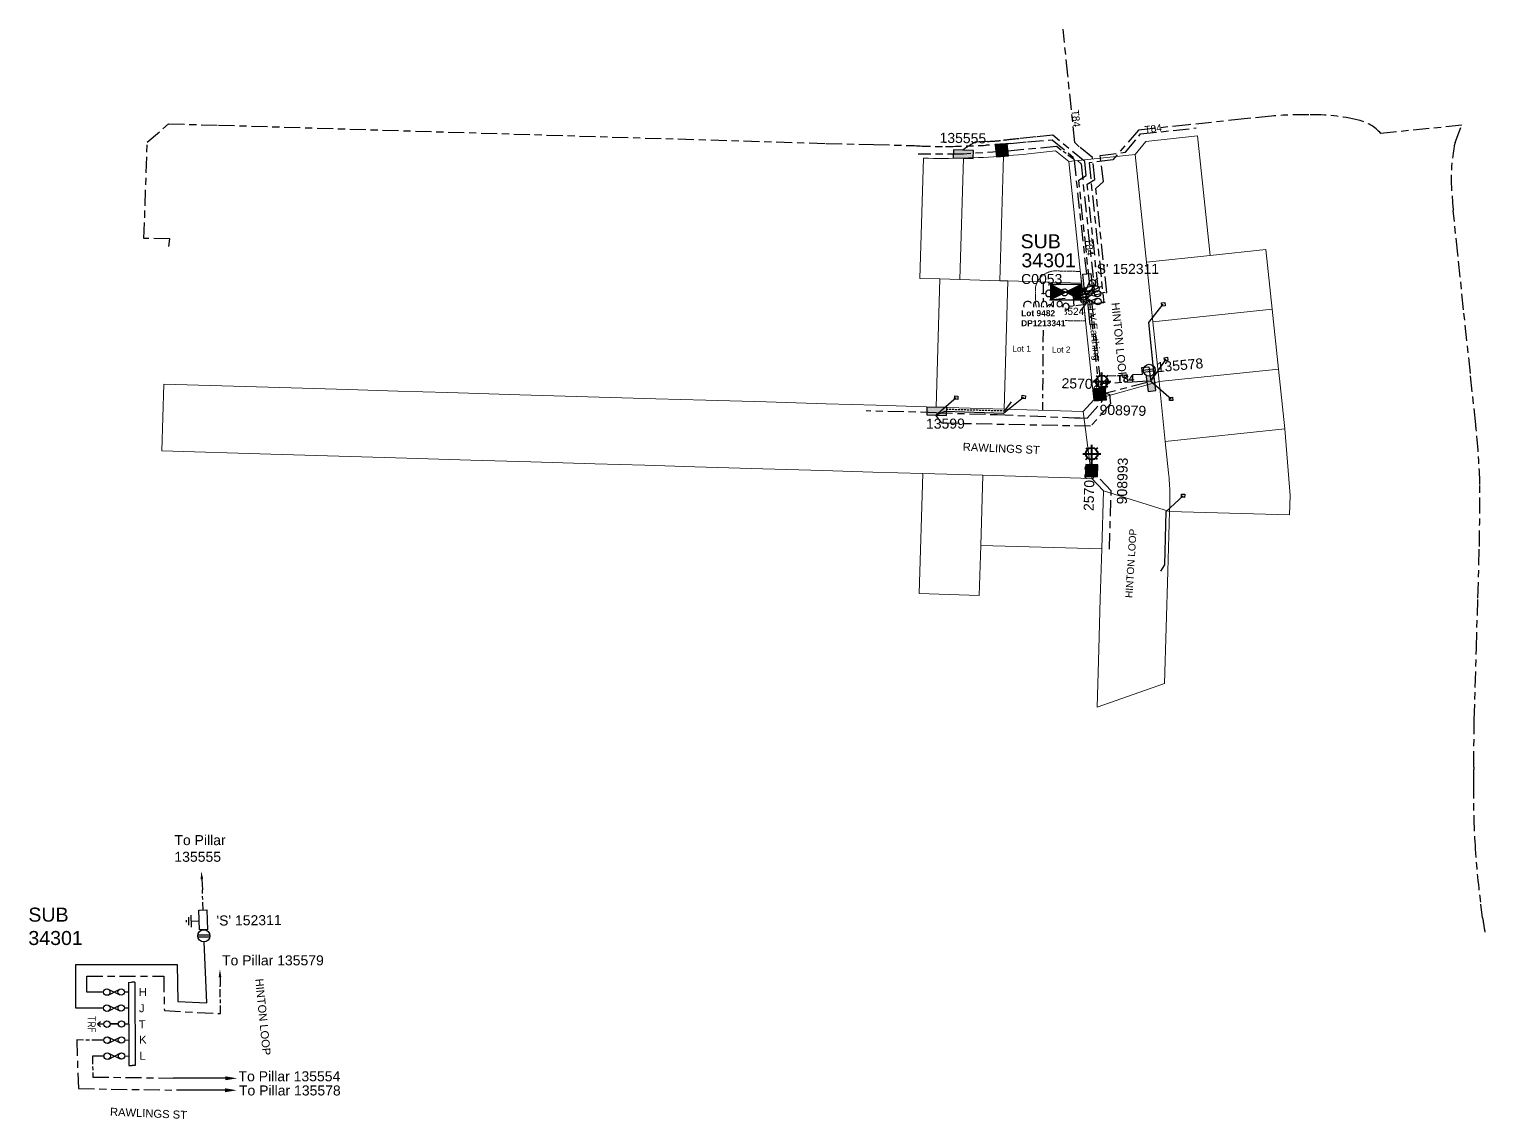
# Model space of a CAD drawing. Header units: metres. Extents: x 291987 to 292350, y 6235381 to 6235653.
import ezdxf
from ezdxf import colors
from ezdxf.entities.mleader import LeaderData, LeaderLine
from ezdxf.enums import TextEntityAlignment as Align
from ezdxf.math import Vec2, Vec3

# ---------------------------------------------------------------- set-up
doc = ezdxf.new("R2010")
doc.units = ezdxf.units.M
for name, pattern in [('Cable Exist OH', [1, 1, 0]), ('Cable Exist UG', [8.2, 4, -1.2, 1.8, -1.2]), ('CHAIN', [6, 3, -1, 1, -1]), ('DASHED', [0.75, 0.5, -0.25]), ('HIDDEN', [0.375, 0.25, -0.125]), ('HIDDEN2', [0.1875, 0.125, -0.0625])]:
    doc.linetypes.add(name, pattern=pattern)
doc.layers.get('0').update_dxf_attribs({"color": 6})
for name, color, linetype in [('_User_LV_Exist', 7, 'Continuous'), ('Equip_HV_EXT', 7, 'Continuous'), ('Equip_LV_EXT', 7, 'Continuous'), ('Equip_LV_NEW', 2, 'Continuous'), ('Equip_SP_SL_EXT', 7, 'Continuous'), ('Mains UG_EXT', 7, 'Continuous'), ('Mains_HV_EXT', 7, 'Continuous'), ('Mains_LV_EXT', 7, 'Continuous'), ('MAINS_LV_NEW_T84', 2, 'Continuous'), ('Mains_LV_SL_EXT', 7, 'Continuous'), ('Notes', 7, 'Continuous'), ('Services_SP_EXT', 7, 'Continuous'), ('Services_SP_NEW', 2, 'Continuous'), ('Sub_LV_EXT', 7, 'Continuous'), ('Sub_SP_EXT', 7, 'Continuous'), ('SupportsUG_SP_LV_EXT', 7, 'Continuous'), ('SupportsUG_SP_LV_NEW', 2, 'Continuous'), ('SupportsUG_SP_LV_SL_EXT', 7, 'Continuous')]:
    doc.layers.add(name, color=color, linetype=linetype)
for name, color, linetype, lineweight in [('Cadastre Land Parcels_SP_EXT', 9, 'Continuous', 5), ('Cadastre Other Property_SP_EXT', 9, 'HIDDEN', 5), ('Cadastre Roads_SP_EXT', 9, 'Continuous', 5)]:
    doc.layers.add(name, color=color, linetype=linetype, lineweight=lineweight)
doc.styles.add('COLUMN_LABEL', font='arial.ttf')
doc.styles.add('iecARIAL', font='arial.ttf', dxfattribs={"height": 2})
doc.styles.add('IESYMBOL1', font='isocp.shx')
doc.styles.add('POLE_LABEL', font='arial.ttf')
doc.styles.get("Standard").update_dxf_attribs({"font": 'arial.ttf'})
doc.styles.add('SWITCH_LABEL', font='arial.ttf', dxfattribs={"height": 2.5})
doc.linetypes.add('Cable E UG', pattern='A,6,-0.5,["E",Standard,S=1.7,R=0,X=0.5,Y=-1],-2.9', length=9.4)
doc.linetypes.add('Cable New UG', pattern='A,7,-0.25,["x",Standard,S=2,R=0,X=0.2,Y=-0.8],-2.1', length=9.35)

# ---------------------------------------------------------------- blocks, each defined once
blk = doc.blocks.new('SUB_PADMOUNT_EXT')
for points in [[(0, 0), (-3.84, 1.92), (-3.84, -1.92)], [(0, 0), (3.84, 1.92), (3.84, -1.92)]]:
    blk.add_hatch(color=256).paths.add_polyline_path(points)
for p, q in [((3.84, 1.92), (-3.84, -1.92)), ((-3.84, 1.92), (3.84, -1.92))]:
    blk.add_line(p, q)
blk.add_lwpolyline([(-3.84, -1.92), (3.84, -1.92), (3.84, 1.92), (-3.84, 1.92)], close=True)
for tag, height, flags, p in [('ASSET_NUM', 3.5, 8, (2, 2)), ('STREET_CODE', 0.2, 9, (1.5, 0)), ('CONSTRUCTED_VOLTAGE', 0.2, 9, (1.5, -0.2)), ('OPERATING_VOLTAGE', 0.2, 9, (1.5, -0.6)), ('ORIENTATION', 0.2, 9, (1.5, -0.8)), ('OWNED_BY', 0.2, 9, (1.5, -1)), ('OPERATED_BY', 0.2, 9, (1.5, -1.2)), ('SECONDARY_VOLTAGE', 0.2, 9, (1.5, -1.6)), ('STATE', 0.2, 9, (1.5, -1.8)), ('SUBSTATION_TYPE', 0.2, 9, (1.5, -2.2)), ('STREETNAME', 0.2, 9, (1.5, -3)), ('SUBURB', 0.2, 9, (1.5, -3.2)), ('Z', 0.2, 1, (1.5, -3.6)), ('NO_PHASES', 0.2, 9, (1.5, -0.4)), ('MAINTAINED_BY', 0.2, 9, (1.5, -1.4)), ('PARENT', 0.2, 9, (1.5, -2)), ('USAGE', 0.2, 9, (1.5, -2.4)), ('LEGEND', 0.2, 9, (1.5, -2.6)), ('LOCATION', 0.2, 9, (1.5, -2.8)), ('NOTES', 0.2, 9, (1.5, -3.4))]:
    blk.add_attdef(tag, text='', height=height, dxfattribs=dict(flags=flags)).set_placement(p, align=Align.MIDDLE_LEFT)
blk = doc.blocks.new('COLUMN_EXT')
blk.add_hatch(color=256).paths.add_polyline_path([(-1.49, 1.48), (-1.49, -1.49), (1.48, -1.49), (1.48, 1.48)])
blk.add_lwpolyline([(-1.49, -1.49), (1.48, -1.49), (1.48, 1.48), (-1.49, 1.48)], close=True)
for tag, height, style, flags, p in [('STRUCTURE_PLANT_NUMBER', 0.2, 'POLE_LABEL', 9, (1.81, 0.03)), ('ASSET_NUM', 2.5, 'COLUMN_LABEL', 8, (2, 2)), ('STREET_CODE', 0.2, 'COLUMN_LABEL', 9, (1.81, -0.2))]:
    blk.add_attdef(tag, text='', height=height, dxfattribs=dict(style=style, flags=flags)).set_placement(p, align=Align.MIDDLE_LEFT)
at = {"flags": 1}
blk.add_attdef('Z', (1.81, -2.35), '', height=0.2, dxfattribs=at)
at = {"flags": 9}
for tag, p in [('COLUMN_TYPE', (1.81, -0.4)), ('OWNED_BY', (1.81, -0.6)), ('STATE', (1.81, -0.8)), ('USAGE', (1.81, -1)), ('STREETNAME', (1.81, -1.6)), ('SUBURB', (1.81, -1.8)), ('LEGEND', (1.81, -1.2)), ('LOCATION', (1.81, -1.4)), ('NOTES', (1.81, -2))]:
    blk.add_attdef(tag, text='', height=0.2, dxfattribs=at).set_placement(p, align=Align.MIDDLE_LEFT)
blk = doc.blocks.new('PILLAR_EXT')
blk.add_hatch(color=256).paths.add_polyline_path([(-2.475, 0.99), (-2.475, -0.99), (2.475, -0.99), (2.475, 0.99)])
blk.add_lwpolyline([(-2.475, -0.99), (2.475, -0.99), (2.475, 0.99), (-2.475, 0.99)], close=True)
at = {"style": 'iecARIAL', "flags": 8}
blk.add_attdef('ASSET_NUM', (1.5, 3.5), '', height=2.5, dxfattribs=at)
for tag, p, flags in [('OWNED_BY', (0, -0.2), 9), ('STATE', (0, -0.4), 9), ('SUPPORT_TYPE', (0, -0.6), 9), ('STREETNAME', (0, -1.8), 9), ('SUBURB', (0, -2), 1), ('USAGE', (0, -0.8), 9), ('LEGEND', (0, -1), 9), ('LOCATION', (0, -1.2), 9), ('NOTES', (0, -1.4), 9), ('PARENT', (0, -1.6), 9)]:
    blk.add_attdef(tag, p, '', height=0.2, dxfattribs=dict(flags=flags))
blk = doc.blocks.new('SL_LANTERN_EXT')
at = {"lineweight": 40}
for p, q in [((-2.25, 4.22), (2.25, 4.22)), ((-1.46, 5.68), (-1.06, 5.28)), ((0, 1.97), (0, 6.47)), ((1.46, 5.68), (1.06, 5.28)), ((-1.46, 2.76), (-1.06, 3.16)), ((0, 0), (0, 2.72)), ((1.46, 2.76), (1.06, 3.16))]:
    blk.add_line(p, q, dxfattribs=at)
blk.add_circle((0, 4.22), 1.5, dxfattribs=at)
at = {"style": 'iecARIAL', "flags": 8}
blk.add_attdef('ASSET_NUM', (1.5, 1.5), '', height=2.5, dxfattribs=at)
for tag, p, height, flags in [('OPERATING_VOLTAGE', (0.98, -1.65), 0.2, 9), ('ORIENTATION', (0.98, -1.85), 0.2, 9), ('OWNED_BY', (0.98, -2.05), 0.2, 9), ('STATE', (0.98, -2.25), 0.2, 9), ('CONSTRUCTED_VOLTAGE', (0.98, -0.65), 0.2, 9), ('CONTROL_TYPE', (0.98, -0.85), 0.2, 9), ('LANTERN_PURPOSE', (0.98, -1.05), 0.2, 9), ('LANTERN_TYPE', (0.98, -1.25), 0.2, 9), ('NO_PHASES', (0.98, -1.45), 0.2, 9), ('USAGE', (0.98, -2.45), 0.2, 9), ('CEXIST', (0.98, -2.65), 0.2, 9), ('CNEW', (0.98, -2.85), 0.2, 9), ('CNUMBER', (0.98, -3.05), 0.2, 9), ('CREMOVE', (0.98, -3.25), 0.2, 9), ('CREPLACE', (0.98, -3.45), 0.2, 9), ('LKINGHEIGHT', (0.98, -3.65), 0.2, 9), ('LNUMBER', (2.18, -3.25), 2.5, 8), ('LBRACKET', (0.98, -3.85), 0.2, 9), ('LBRACKETVOCAB', (0.98, -4.05), 0.2, 9), ('LCATEGORY', (0.98, -4.25), 0.2, 9), ('LCHARGE1', (0.98, -4.45), 0.2, 9), ('LCHARGE1PERCENT', (0.98, -4.65), 0.2, 9), ('LCHARGE2', (0.98, -4.85), 0.2, 9), ('LCHARGE2PERCENT', (0.98, -5.05), 0.2, 9), ('LCHARGE3', (0.98, -5.25), 0.2, 9), ('LCHARGE3PERCENT', (0.98, -5.45), 0.2, 9), ('LEXIST', (0.98, -5.65), 0.2, 9), ('LLAMP', (0.98, -5.85), 0.2, 9), ('LLAMPVOCAB', (0.98, -6.05), 0.2, 9), ('LMAST', (0.98, -6.25), 0.2, 9), ('LMASTVOCAB', (0.98, -6.45), 0.2, 9), ('LNEW', (0.98, -6.65), 0.2, 9), ('LANTNUMBER', (0.98, -6.85), 0.2, 9), ('LOUTREACH', (0.98, -7.25), 0.2, 9), ('LOUTREACHVOCAB', (0.98, -7.45), 0.2, 9), ('STREETNAME', (0.98, -9.25), 0.2, 9), ('SUBURB', (0.98, -9.45), 0.2, 1), ('LRATECODE', (0.98, -7.65), 0.2, 9), ('LREMOVE', (0.98, -7.85), 0.2, 9), ('LREPLACE', (0.98, -8.05), 0.2, 9), ('LTYPE', (0.98, -8.25), 0.2, 9), ('LTYPEVOCAB', (0.98, -8.45), 0.2, 9), ('LEGEND', (0.98, -8.65), 0.2, 9), ('LOCATION', (0.98, -8.85), 0.2, 9), ('NOTES', (0.98, -9.05), 0.2, 9)]:
    blk.add_attdef(tag, p, '', height=height, dxfattribs=dict(flags=flags))
blk = doc.blocks.new('CCP_EXT')
blk.add_wipeout([(0, 0.57), (0.57, 0), (0, -0.57), (-0.57, 0)])
blk.add_lwpolyline([(-0.57, 0), (0, 0.57), (0.57, 0), (0, -0.57), (-0.57, 0)])
at = {"flags": 1}
blk.add_attdef('Z', (0, 0), '', height=0.2, dxfattribs=at)
at = {"flags": 9}
for tag, p in [('CCP_TYPE', (0, 0)), ('CONSTRUCTED_VOLTAGE', (0, -0.2)), ('OPERATING_VOLTAGE', (0, -0.6)), ('ORIENTATION', (0, -0.8)), ('OWNED_BY', (0, -1)), ('STATE', (0, -1.8)), ('NO_PHASES', (0, -0.4)), ('USAGE', (0, -1.2)), ('LEGEND', (0, -1.4)), ('LIFE_SUPPORT', (0, -1.6)), ('NOTES', (0, -2))]:
    blk.add_attdef(tag, text='', height=0.2, dxfattribs=at).set_placement(p, align=Align.MIDDLE_LEFT)
blk = doc.blocks.new('LV_UG_DFUSE_CLOSED_EXT')
for points in [[(1, 0), (0, 0)], [(5.04, 0.73), (2.16, -0.72)], [(5.05, -0.71), (2.16, 0.72)], [(6.2, 0.01), (7.2, 0.01)]]:
    blk.add_lwpolyline(points)
for centre in [(1.8, 0), (5.4, 0.01)]:
    blk.add_circle(centre, 0.8)
at = {"flags": 9}
for tag, p in [('ACTUAL_STATUS', (0, 0)), ('CONSTRUCTED_VOLTAGE', (0, -0.2)), ('OPERATING_VOLTAGE', (0, -0.6)), ('ORIENTATION', (0, -0.8)), ('STATE', (0, -1)), ('SWITCH_TYPE', (0, -1.2)), ('NO_PHASES', (0, -0.4)), ('USAGE', (0, -1.4)), ('NOTES', (0, -1.6))]:
    blk.add_attdef(tag, text='', height=0.2, dxfattribs=at).set_placement(p, align=Align.MIDDLE_LEFT)
at = {"flags": 1}
blk.add_attdef('Z', (0, 0), '', height=0.2, dxfattribs=at)
blk = doc.blocks.new('LV_UG_LINKS_CLOSED_EXT')
blk.add_wipeout([(-1.06, 1.06), (-1.18, 0.92), (-1.29, 0.76), (-1.37, 0.59), (-1.43, 0.42), (-1.48, 0.23), (-1.49, 0.05), (-1.49, -0.14), (-1.46, -0.33), (-1.41, -0.51), (-1.33, -0.68), (-1.24, -0.84), (-1.12, -0.99), (-0.99, -1.12), (-0.84, -1.24), (-0.68, -1.33), (-0.51, -1.41), (-0.33, -1.46), (-0.14, -1.49), (0.05, -1.49), (0.23, -1.48), (0.42, -1.43), (0.59, -1.37), (0.76, -1.29), (0.92, -1.18), (1.06, -1.06), (1.18, -0.92), (1.29, -0.76), (1.37, -0.59), (1.43, -0.42), (1.48, -0.23), (1.49, -0.05), (1.49, 0.14), (1.46, 0.33), (1.41, 0.51), (1.33, 0.68), (1.24, 0.84), (1.12, 0.99), (0.99, 1.12), (0.84, 1.24), (0.68, 1.33), (0.51, 1.41), (0.33, 1.46), (0.14, 1.49), (-0.05, 1.49), (-0.23, 1.48), (-0.42, 1.43), (-0.59, 1.37), (-0.76, 1.29), (-0.92, 1.18)])
for p, q in [((-0.25, -1.48), (-0.25, 1.48)), ((0.25, -1.48), (0.25, 1.48))]:
    blk.add_line(p, q)
blk.add_circle((0, 0), 1.5)
at = {"flags": 9}
for tag, p in [('ACTUAL_STATUS', (0, 0)), ('CONSTRUCTED_VOLTAGE', (0, -0.2)), ('OPERATING_VOLTAGE', (0, -0.6)), ('ORIENTATION', (0, -0.8)), ('STATE', (0, -1)), ('SWITCH_TYPE', (0, -1.2)), ('NO_PHASES', (0, -0.4)), ('USAGE', (0, -1.4)), ('NOTES', (0, -1.6))]:
    blk.add_attdef(tag, text='', height=0.2, dxfattribs=at).set_placement(p, align=Align.MIDDLE_LEFT)
at = {"flags": 1}
blk.add_attdef('Z', (0, 0), '', height=0.2, dxfattribs=at)
blk = doc.blocks.new('SWG_HOLEC_SU_EXT')
blk.add_line((1.8, -2), (5.8, -2))
for points in [[(1, 0), (0, 0)], [(6.6, 0), (7.6, 0)]]:
    blk.add_lwpolyline(points)
for points in [[(1.8, -0.8, 1), (1.8, 0.8, 1)], [(5.8, -0.8, 1), (5.8, 0.8, 1)]]:
    blk.add_lwpolyline(points, format="xyb", close=True)
at = {"style": 'SWITCH_LABEL', "flags": 8}
blk.add_attdef('ASSET_NUM', text='', height=2.5, rotation=179.9544, dxfattribs=at).set_placement((-2.4, 0), align=Align.MIDDLE_LEFT)
at = {"flags": 1}
blk.add_attdef('Z', (0, 0), '', height=0.2, dxfattribs=at)
at = {"flags": 9}
for tag, p in [('ACTUAL_STATUS', (0, -0.4)), ('CONSTRUCTED_VOLTAGE', (0, -0.6)), ('OPERATING_VOLTAGE', (0, -1)), ('ORIENTATION', (0, -1.2)), ('OWNED_BY', (0, -1.4)), ('STATE', (0, -1.8)), ('SWITCH_TYPE', (0, -2)), ('STREETNAME', (0, -2.6)), ('SUBURB', (0, -2.8)), ('NO_PHASES', (0, -0.8)), ('PARENT', (0, -1.6)), ('USAGE', (0, -2.2)), ('LOCATION', (0, -2.4)), ('NOTES', (0, -3))]:
    blk.add_attdef(tag, text='', height=0.2, dxfattribs=at).set_placement(p, align=Align.MIDDLE_LEFT)
at = {"style": 'SWITCH_LABEL', "flags": 9}
blk.add_attdef('STREET_CODE', text='', height=0.2, dxfattribs=at).set_placement((0, -0.2), align=Align.MIDDLE_LEFT)
blk = doc.blocks.new('PILLAR_EXT1')
blk.add_hatch(color=256).paths.add_polyline_path([(-0.87, -1.75), (1.1, -1.87), (1.41, 3.07), (-0.57, 3.19)])
blk.add_lwpolyline([(1.1, -1.87), (1.41, 3.07), (-0.57, 3.19), (-0.87, -1.75)], close=True)
at = {"style": 'iecARIAL', "flags": 8}
blk.add_attdef('ASSET_NUM', (1.5, 3.5), '', height=2.5, dxfattribs=at)
for tag, p, rotation, flags in [('STREETNAME', (-2.27, 0.09), 270, 9), ('PARENT', (-2.07, 0.09), 270, 9), ('NOTES', (-1.87, 0.09), 270, 9), ('LOCATION', (-1.67, 0.09), 270, 9), ('LEGEND', (-1.47, 0.09), 270, 9), ('USAGE', (-1.27, 0.09), 270, 9), ('SUPPORT_TYPE', (-1.07, 0.09), 270, 9), ('STATE', (-0.87, 0.09), 270, 9), ('OWNED_BY', (2.02, -1.55), 90, 9), ('SUBURB', (-2.5, 0.01), 271.1972, 1)]:
    blk.add_attdef(tag, p, '', height=0.2, rotation=rotation, dxfattribs=dict(flags=flags))
blk = doc.blocks.new('PILLAR_NEW1')
at = {"lineweight": -3}
blk.add_lwpolyline([(-0.34, 2.39), (0.2, -2.53), (-1.77, -2.74), (-2.31, 2.18)], close=True, dxfattribs=at)
for tag, height, flags, p in [('ASSET_NUM', 2.5, 8, (2, 4)), ('STREET_CODE', 0.2, 9, (1.5, 2)), ('OWNED_BY', 0.2, 9, (1.5, 1.8)), ('OPERATED_BY', 0.2, 9, (1.5, 1.6)), ('STATE', 0.2, 9, (1.5, 1.2)), ('SUPPORT_TYPE', 0.2, 9, (1.5, 1)), ('SUBURB', 0.2, 9, (1.5, 0.2)), ('STREETNAME', 0.2, 9, (1.5, 0)), ('MAINTAINED_BY', 0.2, 9, (1.5, 1.4)), ('USAGE', 0.2, 9, (1.5, 0.8)), ('LEGEND', 0.2, 9, (1.5, 0.6)), ('PARENT', 0.2, 9, (1.5, 0.4)), ('Z', 0.2, 1, (1.5, -0.6)), ('LOCATION', 0.2, 9, (1.5, -0.2)), ('NOTES', 0.2, 9, (1.5, -0.4))]:
    blk.add_attdef(tag, text='', height=height, dxfattribs=dict(flags=flags)).set_placement(p, align=Align.MIDDLE_LEFT)
blk = doc.blocks.new('TX_LINK_EXT')
h = blk.add_hatch(color=256)
edge = h.paths.add_edge_path()
edge.add_line((2.6, 0.05), (4.6, 0.05))
edge.add_arc((5.4, 0.01), 0.8, 177.2353, 184.4027)
edge.add_line((4.6, -0.05), (2.6, -0.05))
edge.add_arc((1.8, 0), 0.8, 356.4167, 363.5833)
for points in [[(1, 0), (0, 0)], [(2.6, 0.05), (4.6, 0.05)], [(6.2, 0.01), (7.2, 0.01)], [(2.6, -0.05), (4.6, -0.05)]]:
    blk.add_lwpolyline(points)
for centre in [(1.8, 0), (5.4, 0.01)]:
    blk.add_circle(centre, 0.8)
for centre, start, end in [((1.8, 0), 356.4167, 3.5833), ((5.4, 0.01), 177.2353, 184.4027)]:
    blk.add_arc(centre, 0.8, start, end)
at = {"layer": 'Sub_LV_EXT'}
blk.add_line((7.2, 0.01), (7.8, 0.01), dxfattribs=at)
blk.add_lwpolyline([(7, -0.59), (7.8, 0.01), (7, 0.61)], dxfattribs=at)
at = {"flags": 1}
blk.add_attdef('Z', (0, 0), '', height=0.2, dxfattribs=at)
at = {"layer": 'Sub_LV_EXT', "color": 7, "style": 'IESYMBOL1'}
blk.add_text('TRF', height=2, rotation=90, dxfattribs=at).set_placement((9.24, 0.01), align=Align.MIDDLE_CENTER)
at = {"layer": 'Sub_LV_EXT', "flags": 1}
for tag, p in [('ORIENTATION', (2.14, -1.53)), ('USAGE', (2.14, -1.14)), ('NOTES', (2.14, -3.07))]:
    blk.add_attdef(tag, p, '', height=0.2, dxfattribs=at)
blk = doc.blocks.new('*U160')
at = {"layer": 'Sub_LV_EXT'}
for p, q in [((-1.6, 0), (-1.6, 20.8)), ((-1.6, 20.8), (-0.8, 20.8)), ((0, 20.8), (-0.8, 20.8)), ((0, 0), (0, 20.8)), ((-1.6, 0), (-0.8, 0)), ((0, 0), (-0.8, 0))]:
    blk.add_line(p, q, dxfattribs=at)
blk = doc.blocks.new('SWGR_LV_FFIFF_EXT')
at = {"layer": 'Equip_LV_EXT'}
for name, p in [('*U160', (0, 0)), ('LV_UG_DFUSE_CLOSED_EXT', (0, 18.4)), ('LV_UG_DFUSE_CLOSED_EXT', (0.01, 14.4)), ('TX_LINK_EXT', (0, 10.4)), ('LV_UG_DFUSE_CLOSED_EXT', (0.01, 6.4)), ('LV_UG_DFUSE_CLOSED_EXT', (0.01, 2.4))]:
    blk.add_blockref(name, p, dxfattribs=at)
at = {"layer": 'Equip_LV_EXT', "char_height": 2, "width": 1.1319, "attachment_point": 1, "rotation": 180, "style": 'iecARIAL'}
for s, insert in [('L', (-2.62, 17.36)), ('K', (-2.61, 13.33)), ('T', (-2.53, 9.5)), ('J', (-2.62, 5.49)), ('H', (-2.61, 1.45))]:
    blk.add_mtext(s, dxfattribs=dict(at, insert=insert))
blk = doc.blocks.new('UG_PILLAR_NEW')
at = {"lineweight": -3}
blk.add_lwpolyline([(-0.42, 4.68), (-0.29, -0.27), (-2.27, -0.32), (-2.4, 4.63)], close=True, dxfattribs=at)
for tag, height, flags, p in [('STREET_CODE', 0.2, 9, (1.5, 0)), ('ASSET_NUM', 2.5, 8, (2, 2)), ('OWNED_BY', 0.2, 9, (1.5, -0.2)), ('STATE', 0.2, 9, (1.5, -0.4)), ('SUPPORT_TYPE', 0.2, 9, (1.5, -0.6)), ('SUBURB', 0.2, 9, (1.5, -1.4)), ('STREETNAME', 0.2, 9, (1.5, -1.6)), ('STREET_CODE_NUMBER', 0.2, 9, (1.5, -2.2)), ('OPERATED_BY', 0.2, 9, (1.5, -2.4)), ('TYPE', 0.2, 9, (1.5, -2.8)), ('Z', 0.2, 1, (1.5, -3.2)), ('USAGE', 0.2, 9, (1.5, -0.8)), ('LEGEND', 0.2, 9, (1.5, -1)), ('PARENT', 0.2, 9, (1.5, -1.2)), ('LOCATION', 0.2, 9, (1.5, -1.8)), ('NOTES', 0.2, 9, (1.5, -2)), ('MAINTAINED_BY', 0.2, 9, (1.5, -2.6)), ('LABEL_ALIGNMENT', 0.2, 9, (1.5, -3))]:
    blk.add_attdef(tag, text='', height=height, dxfattribs=dict(flags=flags)).set_placement(p, align=Align.MIDDLE_LEFT)
blk = doc.blocks.new('LV_UG_LINKS_CLOSED_NEW')
blk.add_wipeout([(-1.06, 1.06), (-1.18, 0.92), (-1.29, 0.76), (-1.37, 0.59), (-1.43, 0.42), (-1.48, 0.23), (-1.49, 0.05), (-1.49, -0.14), (-1.46, -0.33), (-1.41, -0.51), (-1.33, -0.68), (-1.24, -0.84), (-1.12, -0.99), (-0.99, -1.12), (-0.84, -1.24), (-0.68, -1.33), (-0.51, -1.41), (-0.33, -1.46), (-0.14, -1.49), (0.05, -1.49), (0.23, -1.48), (0.42, -1.43), (0.59, -1.37), (0.76, -1.29), (0.92, -1.18), (1.06, -1.06), (1.18, -0.92), (1.29, -0.76), (1.37, -0.59), (1.43, -0.42), (1.48, -0.23), (1.49, -0.05), (1.49, 0.14), (1.46, 0.33), (1.41, 0.51), (1.33, 0.68), (1.24, 0.84), (1.12, 0.99), (0.99, 1.12), (0.84, 1.24), (0.68, 1.33), (0.51, 1.41), (0.33, 1.46), (0.14, 1.49), (-0.05, 1.49), (-0.23, 1.48), (-0.42, 1.43), (-0.59, 1.37), (-0.76, 1.29), (-0.92, 1.18)])
for p, q in [((-0.25, -1.48), (-0.25, 1.48)), ((0.25, -1.48), (0.25, 1.48))]:
    blk.add_line(p, q)
blk.add_circle((0, 0), 1.5)
for tag, flags, p in [('ACTUAL_STATUS', 9, (1.5, 0)), ('CONSTRUCTED_VOLTAGE', 9, (1.5, -0.2)), ('OPERATING_VOLTAGE', 9, (1.5, -0.6)), ('ORIENTATION', 9, (1.5, -0.8)), ('STATE', 9, (1.5, -1)), ('SWITCH_TYPE', 9, (1.5, -1.2)), ('OWNED_BY', 9, (1.5, -1.8)), ('OPERATED_BY', 9, (1.5, -2)), ('TYPE', 9, (1.5, -2.6)), ('Z', 1, (1.5, -2.8)), ('NO_PHASES', 9, (1.5, -0.4)), ('USAGE', 9, (1.5, -1.4)), ('NOTES', 9, (1.5, -1.6)), ('MAINTAINED_BY', 9, (1.5, -2.2)), ('NUMBER_OF_PHASES', 9, (1.5, -2.4))]:
    blk.add_attdef(tag, text='', height=0.2, dxfattribs=dict(flags=flags)).set_placement(p, align=Align.MIDDLE_LEFT)
blk = doc.blocks.new('Earth')
for p, q in [((0, -2.04), (0, 0)), ((-1.5, -2.04), (1.5, -2.04)), ((-1, -2.64), (1, -2.64)), ((-0.25, -3.24), (0.25, -3.24))]:
    blk.add_line(p, q)

msp = doc.modelspace()

# ---------------------------------------------------------------- linework, layer by layer
at = {"layer": '_User_LV_Exist', "linetype": 'Cable Exist UG', "ltscale": 0.5}
for p, q in [((292030.04, 6235433.31), (292029.88, 6235438.33)), ((292034.41, 6235407.43), (292034.31, 6235414.45)), ((292004.25, 6235400.79), (291998.47, 6235400.85)), ((292002.4, 6235396.83), (292002.49, 6235391.59))]:
    msp.add_line(p, q, dxfattribs=at)
at = {"layer": '_User_LV_Exist', "linetype": 'Cable Exist UG'}
for p, q in [((292000.99, 6235412.82), (292000.99, 6235416.82)), ((292000.99, 6235416.82), (292020.2, 6235416.82)), ((292020.2, 6235416.82), (292020.37, 6235408.2)), ((292004.17, 6235412.79), (292000.99, 6235412.82)), ((292020.37, 6235408.2), (292034.41, 6235407.43)), ((291998.47, 6235400.85), (291998.88, 6235388.72)), ((292002.49, 6235391.59), (292022.65, 6235391.34)), ((291998.88, 6235388.72), (292023.47, 6235388.31))]:
    msp.add_line(p, q, dxfattribs=at)
at = {"layer": '_User_LV_Exist', "ltscale": 0.5}
msp.add_line((292004.29, 6235396.79), (292002.4, 6235396.83), dxfattribs=at)
at = {"layer": 'Cadastre Land Parcels_SP_EXT', "linetype": 'Continuous'}
for points in [[(292281.67, 6235596.83), (292278.52, 6235626.68), (292265.6, 6235625.32), (292262.92, 6235622.02), (292265.75, 6235595.16), (292281.67, 6235596.83)], [(292217.53, 6235621.1), (292216.28, 6235621.08), (292215.03, 6235621.07), (292213.78, 6235621.07), (292212.53, 6235621.08), (292211.28, 6235621.1), (292210.03, 6235621.12), (292209.13, 6235591.11), (292214.13, 6235590.96), (292219.13, 6235590.82), (292220.03, 6235621.15), (292218.78, 6235621.12), (292217.53, 6235621.1)], [(292230.05, 6235621.66), (292228.8, 6235621.57), (292227.55, 6235621.48), (292226.3, 6235621.41), (292225.04, 6235621.34), (292223.79, 6235621.28), (292222.54, 6235621.23), (292221.29, 6235621.18), (292220.03, 6235621.15), (292219.13, 6235590.82), (292229.13, 6235590.52), (292230.05, 6235621.66)], [(292246.36, 6235620.26), (292243.07, 6235622.93), (292236.25, 6235622.21), (292235.01, 6235622.09), (292233.77, 6235621.97), (292232.53, 6235621.86), (292231.29, 6235621.75), (292230.05, 6235621.66), (292229.13, 6235590.52), (292231.13, 6235590.46), (292249.55, 6235589.92), (292246.36, 6235620.26)], [(292297.17, 6235583.38), (292295.59, 6235598.3), (292281.67, 6235596.83), (292265.75, 6235595.16), (292267.33, 6235580.24), (292297.17, 6235583.38)], [(292231.13, 6235590.46), (292229.13, 6235590.52), (292219.13, 6235590.82), (292214.13, 6235590.96), (292213.18, 6235558.97), (292230.18, 6235558.46), (292231.13, 6235590.46)], [(292252.61, 6235560.78), (292249.55, 6235589.92), (292231.13, 6235590.46), (292230.18, 6235558.46), (292249.93, 6235557.88), (292252.61, 6235560.78)], [(292298.74, 6235568.45), (292297.17, 6235583.38), (292267.33, 6235580.24), (292268.9, 6235565.31), (292298.74, 6235568.45)], [(292300.31, 6235553.53), (292298.74, 6235568.45), (292268.9, 6235565.31), (292270.47, 6235550.39), (292300.31, 6235553.53)], [(292301.68, 6235536.88), (292300.31, 6235553.53), (292270.47, 6235550.39), (292271.3, 6235542.52), (292271.36, 6235541.87), (292271.42, 6235541.22), (292271.47, 6235540.57), (292271.51, 6235539.92), (292271.55, 6235539.26), (292271.58, 6235538.61), (292271.6, 6235537.96), (292271.61, 6235537.3), (292271.62, 6235536.65), (292271.62, 6235536), (292271.61, 6235535.34), (292271.59, 6235534.69), (292271.54, 6235532.91), (292301.53, 6235532.02), (292301.68, 6235536.88)], [(292224.37, 6235524.41), (292224.88, 6235541.91), (292209.89, 6235542.36), (292209, 6235512.36), (292223.99, 6235511.91), (292224.37, 6235524.41)], [(292255.01, 6235538.02), (292252.1, 6235541.11), (292224.88, 6235541.91), (292224.37, 6235524.41), (292254.58, 6235523.52), (292255.01, 6235538.02)]]:
    msp.add_lwpolyline(points, close=True, dxfattribs=at)
at = {"layer": 'Cadastre Other Property_SP_EXT', "linetype": 'HIDDEN2'}
msp.add_lwpolyline([(292249.25, 6235592.84), (292242.81, 6235592.97), (292242.81, 6235592.97, 0.333454), (292238.06, 6235588.99), (292238.06, 6235588.99), (292238.04, 6235585.16), (292238.04, 6235585.16, 0.397994), (292242.71, 6235580.58), (292242.71, 6235580.58), (292250.55, 6235580.49), (292249.25, 6235592.84)], format="xyb", close=True, dxfattribs=at)
at = {"layer": 'Cadastre Roads_SP_EXT', "linetype": 'Continuous'}
msp.add_lwpolyline([(292270.28, 6235489.92), (292270.69, 6235503.91), (292271.1, 6235517.91), (292271.54, 6235532.91), (292255.01, 6235538.02), (292254.58, 6235523.52), (292254.21, 6235511.02), (292253.84, 6235498.52), (292253.41, 6235484.02), (292270.28, 6235489.92)], close=True, dxfattribs=at)
at = {"layer": 'Mains UG_EXT', "linetype": 'Cable Exist UG'}
for p, q in [((292243.28, 6235624.06), (292230.04, 6235622.77)), ((292220.08, 6235622.16), (292208.69, 6235622.1)), ((292230.04, 6235622.77), (292219.94, 6235622.15)), ((292250.83, 6235592.23), (292247.75, 6235620.7)), ((292254.11, 6235562.12), (292251.37, 6235587.33)), ((292213.31, 6235557.55), (292195.76, 6235557.99))]:
    msp.add_line(p, q, dxfattribs=at)
at = {"layer": 'Mains UG_EXT', "linetype": 'Cable Exist UG', "ltscale": 0.5}
msp.add_line((292247.75, 6235620.7), (292243.28, 6235624.06), dxfattribs=at)
at = {"layer": 'Mains_HV_EXT', "linetype": 'Cable Exist UG'}
msp.add_lwpolyline([(292021.49, 6235599.06), (292021.7, 6235601), (292015.28, 6235601.07), (292015.28, 6235601.07), (292016.1, 6235625.09), (292021.38, 6235629.68), (292033.93, 6235629.4), (292185.69, 6235624.8), (292185.69, 6235624.8), (292197.53, 6235624.53), (292206.08, 6235624.3), (292206.08, 6235624.3, 0.002069), (292207.78, 6235624.26), (292207.78, 6235624.26, 0.01263), (292215.53, 6235624.04), (292215.53, 6235624.04, 0.003115), (292225.64, 6235624.34), (292225.64, 6235624.34), (292225.64, 6235624.34), (292225.64, 6235624.34, -0.003181), (292231.76, 6235624.77), (292231.76, 6235624.77), (292236.04, 6235625.22), (292236.04, 6235625.22), (292242.17, 6235625.74), (292249.42, 6235619.74), (292252.74, 6235588.05), (292247.13, 6235587.7), (292247.56, 6235585.96)], format="xyb", dxfattribs=at)
at = {"layer": 'Mains_HV_EXT', "linetype": 'Cable E UG'}
for points in [[(292249.38, 6235585.51), (292251.04, 6235585.24), (292251.04, 6235585.24), (292251.39, 6235581.88)], [(292251.39, 6235581.88), (292251.64, 6235579.49)]]:
    msp.add_lwpolyline(points, dxfattribs=at)
at = {"layer": 'Mains_LV_EXT', "linetype": 'Cable Exist UG'}
msp.add_lwpolyline([(292247.56, 6235585.96), (292253.69, 6235588.71), (292253.69, 6235588.71), (292250.96, 6235614.62), (292252.85, 6235615.81), (292252.27, 6235621.29), (292248.97, 6235623.97), (292247.86, 6235625.07), (292247.86, 6235625.07), (292246.13, 6235641.84), (292244.92, 6235653.37)], dxfattribs=at)
msp.add_lwpolyline([(292247.56, 6235585.96), (292251.6, 6235589.42), (292251.6, 6235589.42), (292248.85, 6235615.65), (292250.73, 6235616.84), (292250.37, 6235620.26), (292242.4, 6235626.87), (292238.21, 6235626.43), (292233.93, 6235625.98), (292233.93, 6235625.98, 0.002425), (292229.31, 6235625.52), (292229.31, 6235625.52), (292229.27, 6235625.52), (292229.27, 6235625.52, -0.00475), (292226.07, 6235625.31), (292226.07, 6235625.31), (292222.94, 6235625.1), (292222.94, 6235625.1, 0.039215), (292219.81, 6235623.11)], format="xyb", dxfattribs=at)
at = {"layer": 'MAINS_LV_NEW_T84', "linetype": 'Cable New UG'}
for p, q in [((292030.98, 6235410.09), (292030.28, 6235425.37)), ((291998.24, 6235408.81), (291998.24, 6235419.72)), ((291998.24, 6235419.72), (292023.6, 6235419.72)), ((292023.6, 6235419.72), (292023.75, 6235410.5)), ((292023.75, 6235410.5), (292030.98, 6235410.09)), ((292004.2, 6235408.79), (291998.24, 6235408.81))]:
    msp.add_line(p, q, dxfattribs=at)
at = {"layer": 'Mains_LV_SL_EXT', "linetype": 'Cable Exist UG'}
msp.add_lwpolyline([(292256.48, 6235523.47), (292256.96, 6235538.04), (292252.82, 6235542.43), (292252.07, 6235543.09)], dxfattribs=at)
at = {"layer": 'Notes', "linetype": 'CHAIN'}
msp.add_line((292239.98, 6235590.18), (292239.79, 6235558.18), dxfattribs=at)
at = {"layer": 'Services_SP_NEW'}
msp.add_line((292250.8, 6235585.01), (292249.22, 6235583.01), dxfattribs=at)
at = {"layer": 'Services_SP_NEW', "linetype": 'DASHED'}
msp.add_line((292250.6, 6235587.24), (292250.8, 6235585.01), dxfattribs=at)
at = {"layer": 'SupportsUG_SP_LV_NEW', "linetype": 'DASHED'}
msp.add_line((292215.73, 6235558.45), (292230.36, 6235558.04), dxfattribs=at)
at = {"layer": 'SupportsUG_SP_LV_NEW'}
msp.add_line((292230.36, 6235558.04), (292232.07, 6235560.24), dxfattribs=at)

# ---------------------------------------------------------------- block references
at = {"layer": 'Equip_HV_EXT'}
ref = msp.add_blockref('SWG_HOLEC_SU_EXT', (292247.13, 6235587.7), dxfattribs=dict(at, rotation=183.2461338179942))
ref.add_attrib('ASSET_NUM', 'C0053', dxfattribs={"layer": '0', "height": 2.5, "style": 'SWITCH_LABEL'}).set_placement((292244.73, 6235588.95), align=Align.BOTTOM_RIGHT)
ref = msp.add_blockref('SWG_HOLEC_SU_EXT', (292247.45, 6235584.24), dxfattribs=dict(at, rotation=185.2689693452311))
ref.add_attrib('ASSET_NUM', 'C0049', dxfattribs={"layer": '0', "height": 2.5, "style": 'SWITCH_LABEL'}).set_placement((292245.05, 6235585.49), align=Align.TOP_RIGHT)
at = {"layer": 'Equip_LV_EXT'}
for name, p, rotation in [('LV_UG_DFUSE_CLOSED_EXT', (292248.16, 6235586.47), 40.52041808254732), ('LV_UG_DFUSE_CLOSED_EXT', (292248.21, 6235586.26), 24.10356919810651), ('LV_UG_DFUSE_CLOSED_EXT', (292248.31, 6235586.06), 12.97119636589317), ('LV_UG_DFUSE_CLOSED_EXT', (292248.27, 6235585.87), 354.046151507625), ('SWGR_LV_FFIFF_EXT', (292011.37, 6235415.25), 180.3725179552737)]:
    msp.add_blockref(name, p, dxfattribs=dict(at, rotation=rotation))
at = {"layer": 'Equip_SP_SL_EXT'}
ref = msp.add_blockref('SL_LANTERN_EXT', (292254.64, 6235561.13), dxfattribs=at)
ref.add_attrib('ASSET_NUM', '257024', dxfattribs={"layer": '0', "height": 2.5, "rotation": 358.4865, "style": 'iecARIAL'}).set_placement((292256.14, 6235562.63), align=Align.BOTTOM_RIGHT)
ref = msp.add_blockref('SL_LANTERN_EXT', (292252.07, 6235543.09), dxfattribs=at)
ref.add_attrib('ASSET_NUM', '257038', dxfattribs={"layer": '0', "height": 2.5, "rotation": 88.6487, "style": 'iecARIAL'}).set_placement((292253.57, 6235544.59), align=Align.BOTTOM_RIGHT)
at = {"layer": 'Sub_SP_EXT'}
ref = msp.add_blockref('SUB_PADMOUNT_EXT', (292245.61, 6235587.64), dxfattribs=at)
ref.add_attrib('ASSET_NUM', '34301', dxfattribs={"layer": '0', "height": 3.5}).set_placement((292248.1, 6235595.61), align=Align.MIDDLE_RIGHT)
at = {"layer": 'SupportsUG_SP_LV_EXT'}
ref = msp.add_blockref('PILLAR_EXT1', (292219.34, 6235622.39), dxfattribs=dict(at, rotation=271.2503114443452))
ref.add_attrib('ASSET_NUM', '135555', dxfattribs={"layer": '0', "height": 2.5, "rotation": 359.1648, "style": 'iecARIAL'}).set_placement((292214.06, 6235626.23), align=Align.MIDDLE_LEFT)
ref = msp.add_blockref('PILLAR_EXT', (292266.82, 6235565.39), dxfattribs=dict(at, rotation=277.240680122427))
ref.add_attrib('ASSET_NUM', '135578', dxfattribs={"layer": '0', "height": 2.5, "rotation": 5.1552, "style": 'iecARIAL'}).set_placement((292268.32, 6235568.89), align=Align.MIDDLE_LEFT)
at = {"layer": 'SupportsUG_SP_LV_NEW', "rotation": 0.4673616795636666}
msp.add_blockref('UG_PILLAR_NEW', (292031.4, 6235428.67), dxfattribs=at).add_auto_attribs({'ASSET_NUM': "'S' 152311"})
at = {"layer": 'SupportsUG_SP_LV_SL_EXT', "rotation": 275.9974901828642}
msp.add_blockref('COLUMN_EXT', (292229.62, 6235623.07), dxfattribs=at)
at = {"layer": 'SupportsUG_SP_LV_SL_EXT'}
ref = msp.add_blockref('COLUMN_EXT', (292254.11, 6235562.12), dxfattribs=dict(at, rotation=275.9974901828642))
ref.add_attrib('ASSET_NUM', '908979', dxfattribs={"layer": '0', "height": 2.5, "rotation": 358.4865, "style": 'COLUMN_LABEL'}).set_placement((292265.69, 6235557.99), align=Align.MIDDLE_RIGHT)
ref = msp.add_blockref('COLUMN_EXT', (292252.07, 6235543.09), dxfattribs=dict(at, rotation=178.648712837901))
ref.add_attrib('ASSET_NUM', '908993', dxfattribs={"layer": '0', "height": 2.5, "rotation": 88.6487, "style": 'COLUMN_LABEL'}).set_placement((292259.87, 6235546.32), align=Align.MIDDLE_RIGHT)

# ---------------------------------------------------------------- texts
at = {"layer": '_User_LV_Exist', "attachment_point": 1}
for s, width, heights, insert, char_height in [('To Pillar 135555', 21.5853, [0], (292022.88, 6235452.03), 2.5), ('SUB\\P34301', 25.6521, [14.45], (291986.39, 6235433.91), 3.5), ('To Pillar 135579', 37.0289, [0], (292034.78, 6235421.99), 2.5), ('To Pillar 135554', 48.5598, [0], (292038.9, 6235393.03), 2.5), ('To Pillar 135578\\P', 44.5391, [5.89], (292039, 6235389.49), 2.5)]:
    msp.add_mtext_dynamic_manual_height_columns(s, width=width, gutter_width=85.35, heights=heights, dxfattribs=dict(at, insert=insert, char_height=char_height))
at = {"layer": 'Cadastre Other Property_SP_EXT'}
msp.add_text('088524', height=1.8, dxfattribs=at).set_placement((292241.81, 6235581.97))
at = {"layer": 'Cadastre Roads_SP_EXT', "color": 0}
for s, rotation, p in [('HINTON LOOP', 275.6837, (292257, 6235584.97)), ('RAWLINGS ST', 357.5423, (292219.82, 6235548.05)), ('HINTON LOOP', 275.6837, (292043.07, 6235416.08)), ('RAWLINGS ST', 357.5423, (292006.75, 6235381.94))]:
    msp.add_text(s, height=2, rotation=rotation, dxfattribs=at).set_placement(p)
at = {"layer": 'Cadastre Roads_SP_EXT'}
msp.add_text('HINTON LOOP', height=1.8, rotation=86.4504, dxfattribs=at).set_placement((292262.24, 6235511.21))
at = {"layer": 'Mains_HV_EXT'}
msp.add_text('LV Earthing', height=1.8, rotation=275.9975, dxfattribs=at).set_placement((292251.21, 6235583.6))
at = {"layer": 'Mains_LV_EXT'}
for rotation, p in [(275.9963, (292247.03, 6235633.13)), (7.7519, (292265.39, 6235627.31)), (275.9997, (292250.38, 6235601.05)), (2.4658, (292258.31, 6235564.99)), (1.6862, (292258.47, 6235565.16))]:
    msp.add_text('T84', height=1.8, rotation=rotation, dxfattribs=at).set_placement(p)
at = {"layer": 'Notes', "attachment_point": 1}
for s, insert, char_height in [('SUB', (292234.31, 6235602.12), 3.5), ('Lot 1', (292232.23, 6235574.28), 1.5), ('Lot 2', (292242.12, 6235574.07), 1.5)]:
    msp.add_mtext_dynamic_manual_height_columns(s, width=10.0946, gutter_width=85.35, heights=[0], dxfattribs=dict(at, insert=insert, char_height=char_height))

# ---------------------------------------------------------------- leaders
at = {"layer": '_User_LV_Exist'}
ml = msp.add_multileader_mtext('Standard', dxfattribs=at)
ml.set_content('', color=256)
ml.set_leader_properties()
ml.build(insert=Vec2(0, 0))
ml.multileader.update_dxf_attribs({"has_dogleg": 0, "arrow_head_size": 2, "scale": 0.5})
ctx = ml.context
ctx.base_point, ctx.scale, ctx.char_height, ctx.arrow_head_size, ctx.landing_gap_size, ctx.plane_origin = Vec3(292034.31, 6235414.45), 0.5, 2, 2, 1, Vec3(292034.31, 6235414.45)
notes = []
notes.append((ctx, [(1, (1, 1, 0), (292030.31, 6235414.45), (1, 0), 4, [(0, [(292034.25, 6235418.54)], 0, [])])]))
ctx.mtext.insert, ctx.mtext.flow_direction = Vec3(292035.31, 6235415.45), 5
at = {"layer": 'Notes'}
ml = msp.add_multileader_mtext('Standard', dxfattribs=at)
ml.set_content('', color=256)
ml.set_leader_properties()
ml.build(insert=Vec2(0, 0))
ml.multileader.update_dxf_attribs({"has_dogleg": 0, "arrow_head_size": 2, "scale": 0.5})
ctx = ml.context
ctx.base_point, ctx.scale, ctx.char_height, ctx.arrow_head_size, ctx.landing_gap_size, ctx.plane_origin = Vec3(292029.88, 6235438.33), 0.5, 2, 2, 1, Vec3(292029.88, 6235438.33)
notes.append((ctx, [(1, (1, 1, 0), (292025.88, 6235438.33), (1, 0), 4, [(0, [(292029.63, 6235443.02)], 0, [])])]))
ctx.mtext.insert, ctx.mtext.flow_direction = Vec3(292030.88, 6235439.33), 5
ml = msp.add_multileader_mtext('Standard', dxfattribs=at)
ml.set_content('', color=256)
ml.set_leader_properties()
ml.build(insert=Vec2(0, 0))
ml.multileader.update_dxf_attribs({"has_dogleg": 0, "arrow_head_size": 3})
ctx = ml.context
ctx.base_point, ctx.arrow_head_size, ctx.plane_origin = Vec3(292018.65, 6235391.34), 3, Vec3(292022.5, 6235391.66)
ctx.text_align_type = 2
notes.append((ctx, [(1, (1, 1, 0), (292030.65, 6235391.34), (-1, 0), 8, [(0, [(292038.57, 6235391.27)], 0, [])])]))
ctx.mtext.insert, ctx.mtext.alignment, ctx.mtext.flow_direction = Vec3(292020.65, 6235393.34), 3, 5
ml = msp.add_multileader_mtext('Standard', dxfattribs=at)
ml.set_content('', color=256)
ml.set_leader_properties()
ml.build(insert=Vec2(0, 0))
ml.multileader.update_dxf_attribs({"has_dogleg": 0, "arrow_head_size": 3})
ctx = ml.context
ctx.base_point, ctx.arrow_head_size, ctx.plane_origin = Vec3(292019.4, 6235388.32), 3, Vec3(292024.97, 6235388.34)
ctx.text_align_type = 2
notes.append((ctx, [(1, (1, 1, 0), (292031.4, 6235388.32), (-1, 0), 8, [(0, [(292038.5, 6235388.29)], 0, [])])]))
ctx.mtext.insert, ctx.mtext.alignment, ctx.mtext.flow_direction = Vec3(292021.4, 6235390.32), 3, 5
for ctx, leaders in notes:
    for number, flags, end, landing, length, lines in leaders:
        leader = LeaderData()
        leader.index, (leader.has_last_leader_line, leader.has_dogleg_vector, leader.attachment_direction) = number, flags
        leader.last_leader_point, leader.dogleg_vector, leader.dogleg_length = Vec3(end), Vec3(landing), length
        for number, points, colour, breaks in lines:
            line = LeaderLine()
            line.index, line.vertices, line.color, line.breaks = number, Vec3.list(points), colors.encode_raw_color(colour), breaks
            leader.lines.append(line)
        ctx.leaders.append(leader)

# ---------------------------------------------------------------- next in the draw order: block references
at = {"layer": 'Equip_LV_NEW', "linetype": 'Cable Exist OH', "lineweight": 0, "rotation": 269.7966030269914}
msp.add_blockref('LV_UG_LINKS_CLOSED_NEW', (292030.23, 6235426.87), dxfattribs=at)
at = {"layer": 'Services_SP_EXT'}
for p, rotation in [((292269.97, 6235584.63), 231.45743070841), ((292270.65, 6235570.92), 235.2406803759652), ((292218.22, 6235561.31), 220.2988919392751), ((292235.07, 6235561.45), 218.3758753192815), ((292271.92, 6235561), 139.2406802931228), ((292274.9, 6235536.8), 223.1282553015274)]:
    msp.add_blockref('CCP_EXT', p, dxfattribs=dict(at, rotation=rotation))

# ---------------------------------------------------------------- next in the draw order: linework, layer by layer
at = {"layer": 'Cadastre Roads_SP_EXT', "linetype": 'Continuous'}
for points in [[(292268.9, 6235565.31), (292267.33, 6235580.24), (292265.75, 6235595.16), (292262.92, 6235622.02), (292246.36, 6235620.26), (292249.55, 6235589.92), (292252.61, 6235560.78), (292268.9, 6235565.31)], [(292249.93, 6235557.88), (292230.18, 6235558.46), (292213.18, 6235558.97), (292198.19, 6235559.41), (292185.69, 6235559.78), (292170.7, 6235560.23), (292155.7, 6235560.67), (292143.2, 6235561.04), (292126.21, 6235561.55), (292109.21, 6235562.05), (292091.22, 6235562.58), (292078.72, 6235562.95), (292066.23, 6235563.32), (292049.23, 6235563.83), (292020.24, 6235564.69), (292019.75, 6235547.99), (292046.94, 6235547.19), (292063.93, 6235546.68), (292080.93, 6235546.18), (292096.92, 6235545.7), (292111.92, 6235545.26), (292127.91, 6235544.79), (292140.41, 6235544.42), (292152.91, 6235544.05), (292169.9, 6235543.54), (292184.9, 6235543.1), (292197.39, 6235542.73), (292209.89, 6235542.36), (292224.88, 6235541.91), (292252.1, 6235541.11), (292249.93, 6235557.88)]]:
    msp.add_lwpolyline(points, close=True, dxfattribs=at)
at = {"layer": 'Mains_LV_EXT', "linetype": 'Cable Exist UG'}
msp.add_lwpolyline([(292247.56, 6235585.96), (292255.82, 6235587.58), (292255.82, 6235587.58), (292253.08, 6235613.59), (292255, 6235615.28), (292254.22, 6235621.82), (292254.22, 6235621.82), (292260.56, 6235622.62), (292264.27, 6235627.21), (292278.21, 6235628.67)], dxfattribs=at)
at = {"layer": 'Mains_LV_SL_EXT', "linetype": 'Cable Exist UG'}
msp.add_lwpolyline([(292213.31, 6235557.55), (292228.43, 6235557.06), (292247.81, 6235556.28), (292249.19, 6235556.24), (292249.19, 6235556.24), (292250.95, 6235556.18), (292254.72, 6235560.42), (292254.64, 6235561.13)], dxfattribs=at)
at = {"layer": 'Services_SP_EXT'}
for points in [[(292213.09, 6235556.96), (292215.43, 6235557.9), (292215.43, 6235557.9), (292230.05, 6235557.47), (292235.07, 6235561.45)], [(292213.09, 6235556.96), (292218.22, 6235561.31)], [(292269.31, 6235517.97), (292270.35, 6235519.57), (292270.35, 6235519.57), (292270.71, 6235532.88), (292274.9, 6235536.8)]]:
    msp.add_lwpolyline(points, dxfattribs=at)

# ---------------------------------------------------------------- next in the draw order: block references
at = {"layer": 'Equip_LV_NEW'}
ref = msp.add_blockref('PILLAR_NEW1', (292252.16, 6235589.96), dxfattribs=at)
ref.add_attrib('ASSET_NUM', "'S' 152311", dxfattribs={"layer": '0', "height": 2.5}).set_placement((292252.64, 6235593.48), align=Align.MIDDLE_LEFT)
at = {"layer": 'Equip_LV_NEW', "linetype": 'Cable Exist OH', "lineweight": 0, "rotation": 271.7607003897933}
msp.add_blockref('Earth', (292029.05, 6235430.61), dxfattribs=at)
at = {"layer": 'SupportsUG_SP_LV_EXT'}
ref = msp.add_blockref('PILLAR_EXT1', (292212.68, 6235558.17), dxfattribs=dict(at, rotation=272.4138351079906))
ref.add_attrib('ASSET_NUM', '13599', dxfattribs={"layer": '0', "height": 2.5, "rotation": 0.3284, "style": 'iecARIAL'}).set_placement((292210.67, 6235554.79), align=Align.MIDDLE_LEFT)

# ---------------------------------------------------------------- next in the draw order: block references
at = {"layer": 'Equip_LV_EXT', "rotation": 277.240680122427}
msp.add_blockref('LV_UG_LINKS_CLOSED_EXT', (292266.47, 6235568.15), dxfattribs=at)

# ---------------------------------------------------------------- next in the draw order: texts
at = {"layer": 'Notes', "insert": (292234.44, 6235583.16), "char_height": 1.5, "attachment_point": 1, "bg_fill": 3, "box_fill_scale": 1.5, "bg_fill_color": 256, "bg_fill_transparency": 0}
msp.add_mtext_dynamic_manual_height_columns('{\\fArial|b1|i0|c0|p34;Lot 9482\\PDP1213341}', width=10.0946, gutter_width=85.35, heights=[0], dxfattribs=at)

# ---------------------------------------------------------------- next in the draw order: linework, layer by layer
at = {"layer": 'Mains UG_EXT', "linetype": 'Cable Exist UG'}
msp.add_line((292254.11, 6235562.12), (292266.82, 6235565.39), dxfattribs=at)
at = {"layer": 'Mains_HV_EXT', "linetype": 'Cable Exist UG'}
msp.add_lwpolyline([(292350.31, 6235427.81, -0.004231), (292349.75, 6235431.36), (292349.75, 6235431.36), (292349.27, 6235434.78), (292349.27, 6235434.78, -0.018495), (292347.79, 6235450.45), (292347.79, 6235450.45, -0.017312), (292347.45, 6235465.18), (292347.45, 6235465.18, -0.004508), (292347.53, 6235469.01), (292347.53, 6235469.01), (292347.65, 6235480.74), (292348.19, 6235498.73), (292348.56, 6235511.23), (292348.94, 6235524.13), (292348.94, 6235524.13, 0.002668), (292349.09, 6235539.58), (292349.09, 6235539.58, 0.015257), (292348.14, 6235553.41), (292348.14, 6235553.41, 0.00133), (292348.02, 6235554.61), (292348.02, 6235554.61), (292346.68, 6235567.32), (292345.01, 6235583.24), (292343.55, 6235597.16), (292342.41, 6235608.02), (292342.41, 6235608.02, -0.013902), (292342.16, 6235611.26), (292342.16, 6235611.26, -0.078645), (292342.85, 6235625.07), (292342.85, 6235625.07), (292344.53, 6235629.36), (292344.53, 6235629.36), (292324.32, 6235627.31), (292324.32, 6235627.31, 0.151551), (292318.75, 6235630.63), (292318.75, 6235630.63, 0.065228), (292306.31, 6235631.97), (292306.31, 6235631.97, 0.020984), (292296.99, 6235631.65), (292296.99, 6235631.65), (292290.2, 6235630.94), (292276.27, 6235629.47), (292267.4, 6235628.54), (292267.4, 6235628.54), (292263.76, 6235628.16), (292257.32, 6235620.68), (292251.41, 6235619.95), (292251.41, 6235619.95), (292255.09, 6235585.03), (292247.72, 6235584.21), (292247.56, 6235585.96)], format="xyb", dxfattribs=at)
at = {"layer": 'Mains_LV_EXT', "linetype": 'Cable Exist UG'}
for points in [[(292247.56, 6235585.96), (292252.01, 6235585.5), (292254.07, 6235566.69), (292264.77, 6235567.18), (292264.63, 6235568.8), (292266.33, 6235569.01), (292266.33, 6235569.01), (292266.82, 6235565.39)], [(292266.82, 6235565.39), (292264.82, 6235565.31), (292264.82, 6235565.31), (292254.28, 6235564.79), (292254.52, 6235562.9), (292256.55, 6235562.09), (292256.55, 6235562.09), (292256.8, 6235559.73), (292251.8, 6235554.16), (292214.65, 6235554.92), (292213.09, 6235556.96)]]:
    msp.add_lwpolyline(points, dxfattribs=at)
at = {"layer": 'Services_SP_EXT'}
for points in [[(292266.82, 6235565.39), (292267.67, 6235566.89), (292267.67, 6235566.89), (292266.34, 6235580.08), (292269.97, 6235584.63)], [(292266.82, 6235565.39), (292270.65, 6235570.92)], [(292266.82, 6235565.39), (292271.92, 6235561)]]:
    msp.add_lwpolyline(points, dxfattribs=at)

doc.saveas('drawing.dxf')
